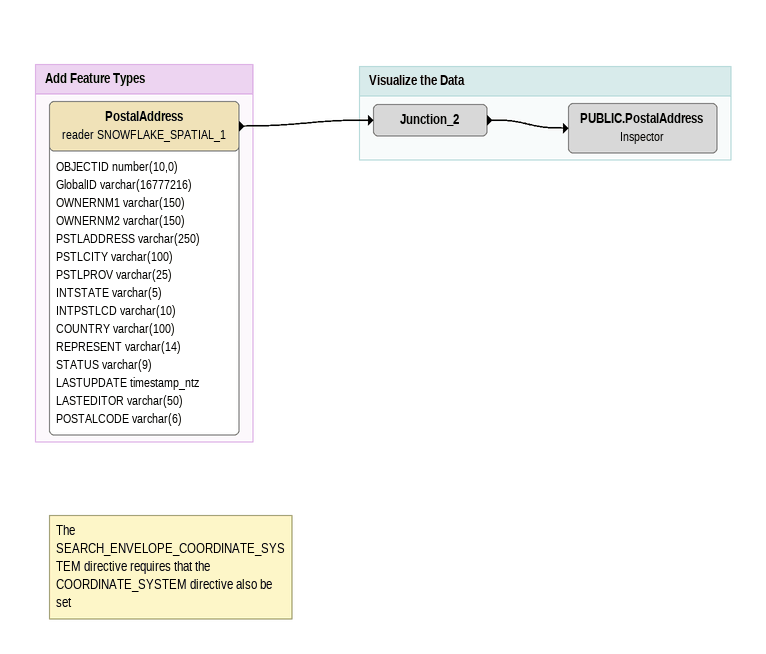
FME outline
Note: The SEARCH_ENVELOPE_COORDINATE_SYSTEM directive requires that the COORDINATE_SYSTEM directive also be set

Bookmark: Add Feature Types
PostalAddress (reader SNOWFLAKE_SPATIAL_1)
    attributes: OBJECTID number(10,0), GlobalID varchar(16777216), OWNERNM1 varchar(150), OWNERNM2 varchar(150), PSTLADDRESS varchar(250), PSTLCITY varchar(100), PSTLPROV varchar(25), INTSTATE varchar(5), INTPSTLCD varchar(10), COUNTRY varchar(100), REPRESENT varchar(14), STATUS varchar(9), LASTUPDATE timestamp_ntz, LASTEDITOR varchar(50), POSTALCODE varchar(6)
    -> Junction_2

Bookmark: Visualize the Data
Junction_2
    -> PUBLIC.PostalAddress
PUBLIC.PostalAddress: Inspector
